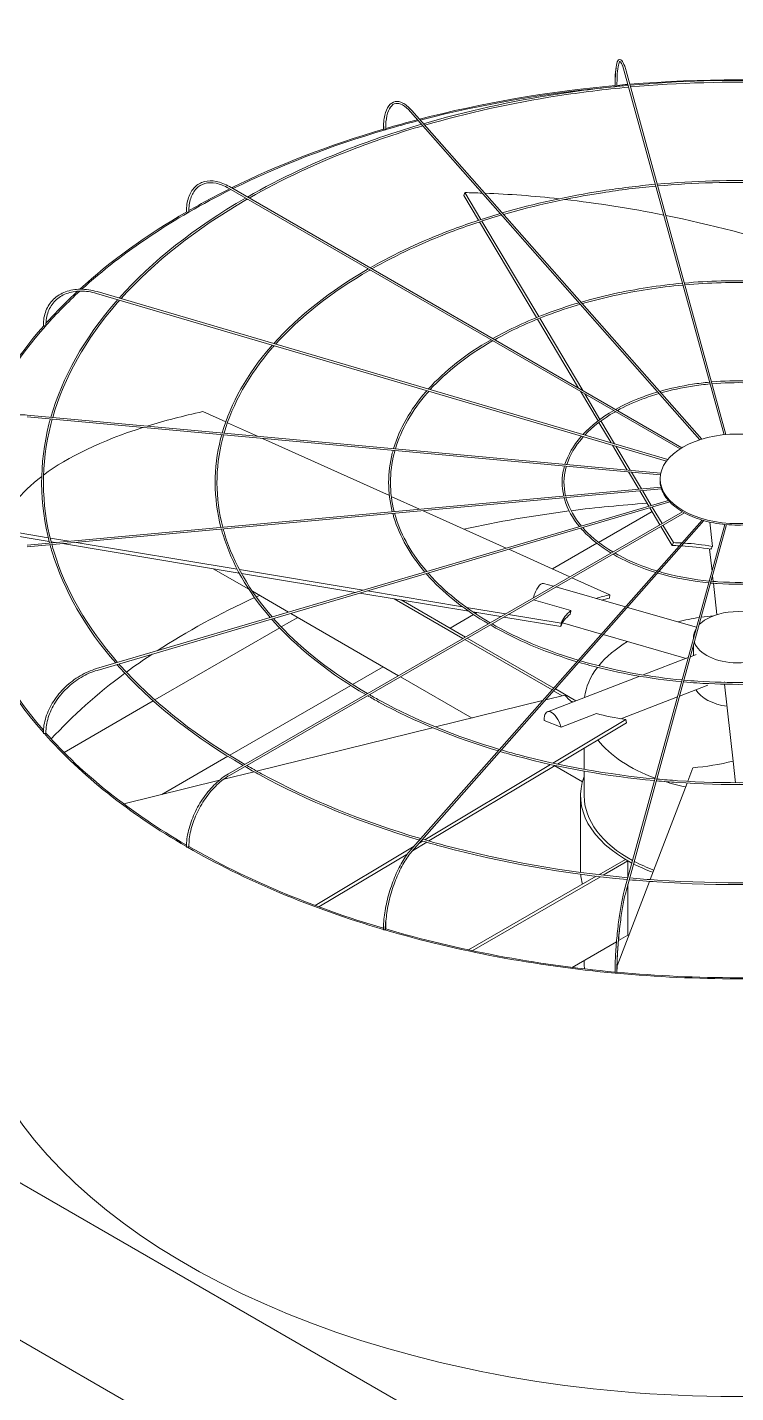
# Model space of a CAD drawing. Header units: millimetres. Extents: x -312439 to 477422, y -331570 to 212570.
# Drawn here: x 395688.9 to 395927.4, y 105970.1 to 106430 of the extents above; entities that cross this region are included whole.
import ezdxf

# ---------------------------------------------------------------- set-up
doc = ezdxf.new("R2010")
doc.units = ezdxf.units.MM

msp = doc.modelspace()

# ---------------------------------------------------------------- linework, layer by layer
at = {"color": 3, "linetype": 'Continuous', "lineweight": 0, "extrusion": (0, 0.816497, 0.57735)}
for p, q in [((396004.965, 105856.857), (393969.388, 107032.098)), ((395958.627, 105830.604), (393923.483, 107005.594))]:
    msp.add_line(p, q, dxfattribs=at)
at = {"color": 0, "linetype": 'Continuous', "lineweight": 0, "extrusion": (0, 0.816497, 0.57735)}
for p, q in [((395923.47, 106292.781), (395889.876, 106415.236)), ((395890.467, 106415.398), (395924.088, 106292.841)), ((395915.368, 106291.116), (395817.869, 106401.594)), ((395818.328, 106401.999), (395916.009, 106291.315)), ((395756.635, 106375.814), (395908.668, 106288.038)), ((395909.259, 106288.404), (395756.942, 106376.345)), ((395835.868, 106373.371), (395836.238, 106374.338)), ((395840.831, 106365.031), (395835.868, 106373.371)), ((395836.238, 106374.338), (395841.622, 106365.29)), ((395860.331, 106332.256), (395841.151, 106364.492)), ((395841.943, 106364.751), (395861.094, 106332.564)), ((395712.158, 106340.388), (395904.089, 106283.927)), ((395712.331, 106340.976), (395904.498, 106284.445)), ((395874.473, 106308.488), (395860.648, 106331.724)), ((395861.411, 106332.032), (395875.914, 106307.656)), ((395881.039, 106297.453), (395875.114, 106307.41)), ((395876.555, 106306.579), (395881.694, 106297.941)), ((395688.799, 106298.766), (395902.039, 106279.266)), ((395688.854, 106299.375), (395902.153, 106279.871)), ((395755.679, 106297.091), (395747.921, 106300.582)), ((395766.347, 106292.289), (395756.239, 106296.838)), ((395885.443, 106290.051), (395881.354, 106296.923)), ((395882.009, 106297.413), (395886.589, 106289.714)), ((395810.776, 106272.293), (395768.062, 106291.518)), ((395890.887, 106280.901), (395885.904, 106289.277)), ((395887.05, 106288.94), (395891.887, 106280.809)), ((395894.724, 106274.453), (395891.274, 106280.251)), ((395892.274, 106280.159), (395895.621, 106274.535)), ((395901.937, 106277.432), (395901.937, 106277.932)), ((395902.24, 106275.14), (395688.799, 106255.622)), ((395688.854, 106255.012), (395902.421, 106274.542)), ((395820.964, 106267.708), (395811.427, 106272)), ((395898.14, 106268.711), (395895.071, 106273.87)), ((395895.968, 106273.952), (395898.945, 106268.947)), ((395712.158, 106213.999), (395904.728, 106270.648)), ((395712.331, 106213.412), (395905.187, 106270.145)), ((395756.635, 106178.574), (395909.489, 106266.824)), ((395910.109, 106266.474), (395756.942, 106178.043)), ((395850.122, 106254.585), (395822.099, 106267.197)), ((395881.241, 106256.535), (395899.212, 106266.91)), ((395901.878, 106262.429), (395898.464, 106268.167)), ((395899.268, 106268.404), (395902.582, 106262.836)), ((395916.045, 106264.039), (395817.869, 106152.794)), ((395916.696, 106263.851), (395818.328, 106152.388)), ((395923.73, 106262.557), (395889.876, 106139.152)), ((395924.35, 106262.501), (395890.467, 106138.99)), ((395906.022, 106255.464), (395902.191, 106261.903)), ((395902.895, 106262.309), (395906.392, 106256.431)), ((395919.545, 106255.156), (395918.632, 106263.365)), ((395696.206, 106256.857), (395679.351, 106259.663)), ((395679.515, 106260.809), (395695.902, 106258.08)), ((395696.559, 106257.971), (395702.914, 106256.913)), ((395698.368, 106256.497), (395696.866, 106256.747)), ((395760.184, 106246.206), (395700.752, 106256.1)), ((395705.298, 106256.516), (395759.502, 106247.492)), ((395871.57, 106244.931), (395850.98, 106254.199)), ((395865.711, 106247.568), (395880.668, 106256.204)), ((395906.022, 106255.464), (395906.392, 106256.431)), ((395918.602, 106254.285), (395919.426, 106246.868)), ((395763.447, 106240.743), (395751.474, 106247.656)), ((395760.258, 106247.366), (395801.974, 106240.421)), ((395799.428, 106239.672), (395760.952, 106246.078)), ((395885.043, 106238.868), (395872.259, 106244.622)), ((395919.609, 106245.221), (395919.814, 106243.38)), ((395776.821, 106233.022), (395764.639, 106240.055)), ((395837.508, 106233.332), (395800.814, 106239.441)), ((395803.359, 106240.19), (395835.389, 106234.858)), ((395862.692, 106242.693), (395866.038, 106241.737)), ((395866.857, 106241.503), (395890.257, 106234.818)), ((395884.878, 106237.723), (395885.043, 106238.868)), ((395919.883, 106242.76), (395921.058, 106232.194)), ((395812.33, 106237.524), (395835.535, 106224.126)), ((395836.401, 106224.626), (395814.764, 106237.119)), ((395836.732, 106234.634), (395849.929, 106232.437)), ((395859.288, 106237.133), (395871.911, 106233.527)), ((395890.909, 106234.632), (395914.241, 106227.966)), ((395774.378, 106228.022), (395779.93, 106231.227)), ((395813.882, 106211.625), (395777.554, 106232.599)), ((395831.188, 106227.636), (395839.131, 106232.222)), ((395848.353, 106231.527), (395838.931, 106233.095)), ((395839.722, 106232.564), (395840.26, 106232.874)), ((395868.464, 106228.178), (395849.303, 106231.368)), ((395850.88, 106232.279), (395868.628, 106229.324)), ((395731.812, 106203.446), (395773.833, 106227.707)), ((395868.464, 106228.178), (395868.628, 106229.324)), ((395869.029, 106229.385), (395882.153, 106225.636)), ((395882.806, 106225.449), (395910.76, 106217.463)), ((395836.147, 106223.773), (395865.535, 106206.806)), ((395866.12, 106207.468), (395837.014, 106224.273)), ((395913.196, 106224.585), (395913.196, 106224.156)), ((395913.196, 106221.841), (395913.196, 106218.4)), ((395896.202, 106211.863), (395911.43, 106217.721)), ((395912.14, 106217.994), (395914.085, 106218.742)), ((395798.341, 106208.672), (395808.668, 106214.635)), ((395838.596, 106197.356), (395814.494, 106211.271)), ((395863.978, 106199.468), (395895.075, 106211.43)), ((395757.003, 106184.806), (395797.743, 106208.327)), ((395873.58, 106203.161), (395866.661, 106207.156)), ((395908.508, 106204.752), (395918.054, 106208.424)), ((395923.597, 106209.36), (395923.57, 106209.603)), ((395926.545, 106182.846), (395923.665, 106208.746)), ((395701.224, 106185.786), (395731.254, 106203.124)), ((395862.362, 106203.21), (395826.345, 106194.338)), ((395869.885, 106205.063), (395863.406, 106203.467)), ((395866.076, 106206.493), (395868.952, 106204.833)), ((395871.587, 106203.312), (395872.54, 106202.762)), ((395888.681, 106197.125), (395907.798, 106204.479)), ((395868.604, 106194.306), (395880.537, 106198.896)), ((395825.341, 106194.091), (395766.072, 106179.492)), ((395862.908, 106196.575), (395868.604, 106194.306)), ((395865.816, 106182.168), (395890.407, 106196.888)), ((395890.613, 106195.756), (395867.356, 106181.835)), ((395890.613, 106195.756), (395890.407, 106196.888)), ((395734.202, 106171.642), (395756.402, 106184.459)), ((395876.371, 106180.075), (395876.371, 106187.232)), ((395765.199, 106179.277), (395755.006, 106176.766)), ((395822.673, 106156.344), (395865.05, 106181.71)), ((395866.585, 106181.374), (395824.087, 106155.935)), ((395875.786, 106175.884), (395866.434, 106181.284)), ((395876.371, 106171.143), (395876.371, 106179.453)), ((395913.014, 106180.582), (395911.275, 106176.044)), ((395926.545, 106182.846), (395927.353, 106175.58)), ((395753.559, 106176.41), (395721.299, 106168.464)), ((395911.045, 106175.443), (395898.59, 106142.935)), ((395875.147, 106146.14), (395875.147, 106171.143)), ((395820.862, 106155.26), (395821.957, 106155.915)), ((395785.729, 106134.231), (395819.13, 106154.223)), ((395816.941, 106151.659), (395787.022, 106133.749)), ((395823.367, 106155.505), (395818.515, 106152.6)), ((395890.247, 106149.747), (395881.305, 106144.584)), ((395882.747, 106144.417), (395891.113, 106149.247)), ((395891.113, 106149.247), (395890.247, 106149.747)), ((395891.113, 106149.247), (395891.113, 106143.658)), ((395880.419, 106144.073), (395837.433, 106119.255)), ((395838.7, 106118.987), (395881.857, 106143.903)), ((395898.361, 106142.338), (395887.439, 106113.831)), ((395891.113, 106141.343), (395891.113, 106124.244)), ((395891.113, 106124.244), (395887.909, 106122.394)), ((395887.244, 106122.01), (395872.274, 106113.367)), ((395876.371, 106114.746), (395876.371, 106115.733)), ((395886.761, 106112.061), (395886.658, 106111.793))]:
    msp.add_line(p, q, dxfattribs=at)
at = {"color": 0, "linetype": 'Continuous', "lineweight": 0}
for centre, major_axis, ratio, start_param, end_param in [((395928.171, 106260.921), (-262.225, 0), 0.5773503, 4.8709744, 5.1337903), ((395928.171, 106260.921), (-261.613, 0), 0.5773503, 4.8702538, 5.1336735), ((395887.066, 106410.428), (0.306, 0), 0.5773503, 3.1415927, 3.7072911), ((395887.114, 106410.254), (0.306, 0.001), 0.5647458, 3.2969897, 4.867786), ((395887.114, 106410.254), (0.306, 0.001), 0.5647458, 4.867786, 6.2831853), ((395928.171, 106260.921), (-261.613, 0), 0.5773503, 4.8601846, 4.8693633), ((395928.171, 106260.921), (-262.225, 0), 0.5773503, 4.8542575, 4.8684283), ((395928.171, 106260.921), (-262.225, 0), 0.5773503, 4.5737285, 4.8518651), ((395928.171, 106260.921), (-262.225, 0), 0.5773503, 5.1849758, 5.420347), ((395928.171, 106260.921), (-261.613, 0), 0.5773503, 5.183912, 5.4201653), ((395809.085, 106395.8), (0.306, 0), 0.5773503, 3.1415927, 4.134446), ((395809.224, 106395.642), (0.306, 0.003), 0.5659728, 3.6079382, 5.1787345), ((395809.224, 106395.642), (0.306, 0.003), 0.5659728, 5.1787345, 6.2831853), ((395928.171, 106260.921), (-261.613, 0), 0.5773503, 5.1364588, 5.1836819), ((395928.171, 106260.921), (-262.225, 0), 0.5773503, 5.1365691, 5.1818933), ((395928.171, 106260.921), (-261.613, 0), 0.5773503, 5.4234857, 5.718128), ((395928.171, 106260.921), (-262.225, 0), 0.5773503, 5.4236595, 5.4949761), ((395928.542, 106219.205), (-236.033, 90.421), 0.5343599, 5.2814302, 5.3074736), ((395928.542, 106219.205), (-236.033, 90.421), 0.5343599, 5.1688261, 5.2776752), ((395928.171, 106260.921), (-262.225, 0), 0.5773503, 5.4989549, 5.7196003), ((395742.75, 106367.974), (0.306, 0), 0.5773503, 3.1415927, 4.450555), ((395742.967, 106367.849), (0.306, 0.004), 0.5683066, 3.9193388, 5.4901351), ((395742.967, 106367.849), (0.306, 0.004), 0.5683066, 5.4901351, 6.2831853), ((395928.542, 106219.205), (-236.033, 90.421), 0.5343599, 5.0198116, 5.1604272), ((395928.542, 106219.205), (-236.033, 90.421), 0.5343599, 4.8289255, 5.0170065), ((395928.171, 106260.921), (-261.613, 0), 0.5773503, 5.7230202, 5.8115447), ((395928.171, 106260.921), (-262.225, 0), 0.5773503, 5.7247725, 5.8068149), ((395928.171, 106260.921), (-262.225, 0), 0.5773503, 5.8129334, 6.0685314), ((395928.171, 106260.921), (-261.613, 0), 0.5773503, 5.8119417, 6.0598961), ((395694.555, 106329.676), (0.306, 0), 0.5773503, 3.1415927, 4.7647143), ((395694.828, 106329.596), (0.306, 0.005), 0.5715189, 4.2314546, 5.8022509), ((395694.828, 106329.596), (0.306, 0.005), 0.5715189, 5.8022509, 6.2831853), ((395928.336, 106219.383), (-250.189, 35.961), 0.3284711, 5.5638228, 5.6785471), ((395928.336, 106219.383), (-250.189, 35.961), 0.3284711, 5.6885713, 5.965771), ((395928.336, 106219.383), (-250.189, 35.961), 0.3284711, 5.9728515, 6.2156373), ((395928.063, 106277.432), (-26.126, 0), 0.5773503, 0, 0.1535113), ((395928.063, 106277.432), (-26.126, 0), 0.5773503, 0.160648, 0.4676706), ((395928.171, 106119.681), (-261.613, 0), 0.5773503, 4.9315023, 5.0730373), ((395928.171, 106119.681), (-261.613, 0), 0.5773503, 4.8296672, 4.9289778), ((395928.063, 106277.432), (-26.126, 0), 0.5773503, 0.4748072, 0.7818298), ((395928.063, 106277.432), (-26.126, 0), 0.5773503, 0.7889665, 1.0959891), ((395928.063, 106277.432), (-26.126, 0), 0.5773503, 1.1031258, 1.4101484), ((395928.063, 106277.432), (-26.126, 0), 0.5773503, 1.417285, 1.7243076), ((395928.171, 106218.238), (-56.639, 21.698), 0.5343599, 5.2632147, 5.3074736), ((395928.542, 106219.205), (56.639, -21.698), 0.5343599, 2.113134, 2.1658809), ((395928.171, 106218.238), (-56.639, 21.698), 0.5343599, 5.0728277, 5.2488944), ((395928.542, 106219.205), (56.639, -21.698), 0.5343599, 1.92896, 2.0989228), ((395861.173, 106237.378), (1.518, 5.315), 0.3621096, 0, 1.5955332), ((395928.336, 106219.383), (-60.036, 8.629), 0.3284711, 5.5638228, 5.6832782), ((395928.171, 106260.921), (-262.225, 0), 0.5773503, 0.15775, 0.4689102), ((395928.171, 106260.921), (-261.613, 0), 0.5773503, 0.1573017, 0.4645126), ((395928.171, 106119.681), (-261.613, 0), 0.5773503, 5.3840325, 5.5566031), ((395928.171, 106119.681), (-261.613, 0), 0.5773503, 5.3759613, 5.381266), ((395928.171, 106218.238), (-60.036, 8.629), 0.3284711, 5.5638228, 5.6281345), ((395928.171, 106218.238), (-60.036, 8.629), 0.3284711, 5.9809914, 6.2156373), ((395928.336, 106219.383), (-60.036, 8.629), 0.3284711, 5.9787164, 6.2156373), ((395928.171, 106202.273), (-51.8, 0), 0.5773503, 4.9668384, 5.1151413), ((395928.171, 106224.585), (-14.976, 0), 0.5773503, 5.4977871, 5.7722245), ((395928.171, 106202.273), (-51.8, 0), 0.5773503, 4.8725497, 4.9536635), ((395928.171, 106224.585), (-14.976, 0), 0.5773503, 3.6916997, 5.4977871), ((395928.171, 106224.585), (-14.976, 0), 0.5773503, 5.9253681, 6.3268432), ((395928.171, 106202.273), (-51.8, 0), 0.5773503, 5.5125312, 5.8454489), ((395928.171, 106224.585), (-14.976, 0), 0.5773503, 0.1968015, 2.9056449), ((395928.171, 106119.681), (-261.613, 0), 0.5773503, 5.5668053, 5.6187776), ((395928.171, 106119.681), (-261.613, 0), 0.5773503, 5.6218563, 5.7966666), ((395928.171, 106202.273), (-51.8, 0), 0.5773503, 5.864801, 6.2160224), ((395928.171, 106209.678), (-14.976, 0), 0.5773503, 0.3310244, 1.3226651), ((395927.966, 106219.369), (-59.674, -10.853), 0.3443205, 0.1772511, 0.3142745), ((395865.962, 106194.309), (-1.984, 5.159), 0.4527097, 4.5393785, 7.2340672), ((395927.966, 106219.369), (-59.674, -10.853), 0.3443205, 0.5921448, 0.8290657), ((395694.555, 106192.292), (0.306, 0), 0.5773503, 3.1415927, 5.7071921), ((395928.171, 106260.921), (-262.225, 0), 0.5773503, 0.4717795, 0.7837457), ((395694.828, 106192.372), (0.306, 0.005), 0.5830421, 5.1737369, 6.2831853), ((395928.171, 106260.921), (-261.613, 0), 0.5773503, 0.4715588, 0.781436), ((395928.171, 106202.273), (-51.8, 0), 0.5773503, 0.4237953, 1.0021877), ((395927.801, 106219.177), (-56.425, -22.248), 0.5660586, 1.0925617, 1.3294826), ((395928.171, 106171.143), (-53.025, 0), 0.5773503, 6.0678252, 7.1147249), ((395928.171, 106202.273), (-51.8, 0), 0.5773503, 1.0153625, 1.0203014), ((395928.171, 106202.273), (-51.8, 0), 0.5773503, 1.0757224, 1.2236785), ((395928.171, 106171.143), (-51.8, 0), 0.5773503, 0, 0.8158921), ((395742.75, 106153.993), (0.306, 0), 0.5773503, 3.1415927, 6.0213513), ((395928.171, 106260.921), (-262.225, 0), 0.5773503, 0.7858257, 1.0981183), ((395742.967, 106154.118), (0.306, 0.004), 0.5862544, 5.4898935, 6.2831853), ((395928.171, 106260.921), (-261.613, 0), 0.5773503, 0.7858227, 1.096892), ((395928.171, 106171.143), (-53.025, 0), 0.5773503, 0.8456372, 1.0001122), ((395928.171, 106171.143), (-51.8, 0), 0.5773503, 0.8304704, 0.9913861), ((395928.171, 106146.14), (-53.025, 0), 0.5773503, 0, 0.0255506), ((395928.171, 106146.14), (-53.025, 0), 0.5773503, 0.0459168, 0.1554998), ((395809.085, 106126.168), (-0.306, 0), 0.5773503, 0, 3.1415927), ((395928.171, 106260.921), (-262.225, 0), 0.5773503, 1.0998851, 1.4125333), ((395809.224, 106126.325), (-0.306, -0.003), 0.5885883, 2.6652649, 3.1415927), ((395928.171, 106260.921), (-261.613, 0), 0.5773503, 1.1000981, 1.4118355), ((395928.171, 106146.14), (-53.025, 0), 0.5773503, 0.7969487, 0.8037884), ((395928.171, 106114.746), (-51.8, 0), 0.5773503, 0, 0.0632109), ((395887.066, 106111.539), (-0.306, 0), 0.5773503, 0, 3.1415927), ((395928.171, 106260.921), (-262.225, 0), 0.5773503, 1.4139544, 1.727034), ((395887.114, 106111.714), (-0.306, -0.001), 0.5898153, 2.9827557, 3.1415927), ((395928.171, 106260.921), (-261.613, 0), 0.5773503, 1.41439, 1.726367)]:
    msp.add_ellipse(centre, major_axis=major_axis, ratio=ratio, start_param=start_param, end_param=end_param, dxfattribs=at)
msp.add_ellipse((395928.063, 106277.932), major_axis=(-26.126, 0), ratio=0.5773503, dxfattribs=at)
at = {"color": 3, "linetype": 'Continuous', "lineweight": 0}
msp.add_ellipse((395928.171, 106120.181), major_axis=(-262.225, 0), ratio=0.5773503, start_param=0, end_param=2.3561945, dxfattribs=at)
at = {"color": 0, "linetype": 'Continuous', "lineweight": 0}
for points, knots in [([(395886.76, 106410.428), (395886.76, 106412.132), (395886.811, 106413.649), (395887.014, 106416.167), (395887.164, 106417.167), (395887.565, 106418.588), (395887.791, 106419.104), (395888.576, 106419.219), (395888.824, 106419.072), (395889.376, 106418.486), (395889.683, 106417.832), (395890.163, 106416.45), (395890.315, 106415.952), (395890.467, 106415.398)], [4.712389, 4.712389, 4.712389, 4.712389, 5.0265482, 5.0265482, 5.3407075, 5.3407075, 5.6548668, 5.6548668, 5.8236028, 5.8236028, 6.1377621, 6.1377621, 6.2831853, 6.2831853, 6.2831853, 6.2831853]), ([(395889.876, 106415.236), (395889.558, 106416.396), (395889.239, 106417.288), (395888.683, 106418.369), (395888.433, 106418.519), (395888.407, 106418.519), (395888.202, 106418.37), (395887.85, 106417.205), (395887.705, 106416.355), (395887.495, 106414.112), (395887.433, 106412.682), (395887.42, 106410.793), (395887.419, 106410.526), (395887.42, 106410.255)], [0, 0, 0, 0, 0.3152669, 0.3152669, 0.6094726, 0.6094726, 0.9267406, 0.9267406, 1.2208373, 1.2208373, 1.5356304, 1.5356304, 1.5863402, 1.5863402, 1.5863402, 1.5863402]), ([(395887.142, 106416.564), (395887.132, 106416.503), (395887.124, 106416.442), (395886.972, 106415.355), (395886.877, 106414.051), (395886.814, 106411.814), (395886.805, 106411.054), (395886.808, 106410.253)], [1.10131175, 1.10131175, 1.10131175, 1.10131175, 1.12076762, 1.12076762, 1.43803566, 1.43803566, 1.5863026, 1.5863026, 1.5863026, 1.5863026]), ([(395891.186, 106410.462), (395883.179, 106409.725), (395875.239, 106408.747), (395851.812, 106405.122), (395836.65, 106401.774), (395822.243, 106397.563)], [5.65586592, 5.65586592, 5.65586592, 5.65586592, 5.75969853, 5.75969853, 5.96646224, 5.96646224, 5.96646224, 5.96646224]), ([(395891.351, 106409.862), (395883.274, 106409.12), (395875.264, 106408.135), (395851.943, 106404.516), (395836.947, 106401.209), (395822.691, 106397.055)], [5.65539644, 5.65539644, 5.65539644, 5.65539644, 5.76029586, 5.76029586, 5.96514032, 5.96514032, 5.96514032, 5.96514032]), ([(395964.32, 106410.518), (395956.826, 106411.196), (395949.274, 106411.663), (395925.046, 106412.479), (395908.288, 106412.009), (395891.806, 106410.518)], [5.342386, 5.342386, 5.342386, 5.342386, 5.43953692, 5.43953692, 5.65318828, 5.65318828, 5.65318828, 5.65318828]), ([(395964.156, 106409.918), (395956.638, 106410.596), (395949.062, 106411.062), (395924.943, 106411.861), (395908.321, 106411.392), (395891.97, 106409.918)], [5.34285963, 5.34285963, 5.34285963, 5.34285963, 5.44045758, 5.44045758, 5.65271466, 5.65271466, 5.65271466, 5.65271466]), ([(395808.779, 106395.8), (395808.779, 106397.515), (395808.929, 106399.064), (395809.526, 106401.69), (395809.97, 106402.768), (395811.151, 106404.353), (395811.9, 106404.859), (395813.54, 106405.143), (395814.4, 106404.97), (395816.213, 106404.05), (395817.178, 106403.264), (395818.202, 106402.141), (395818.265, 106402.071), (395818.328, 106401.999)], [4.712389, 4.712389, 4.712389, 4.712389, 5.0265482, 5.0265482, 5.3407075, 5.3407075, 5.6548668, 5.6548668, 5.9484515, 5.9484515, 6.2626108, 6.2626108, 6.2831853, 6.2831853, 6.2831853, 6.2831853]), ([(395817.869, 106401.594), (395816.954, 106402.63), (395816.046, 106403.396), (395814.363, 106404.318), (395813.597, 106404.474), (395812.256, 106404.239), (395811.659, 106403.845), (395810.632, 106402.446), (395810.215, 106401.442), (395809.663, 106398.938), (395809.523, 106397.448), (395809.529, 106395.741), (395809.53, 106395.693), (395809.53, 106395.645)], [0, 0, 0, 0, 0.3146448, 0.3146448, 0.6289116, 0.6289116, 0.9461796, 0.9461796, 1.2634477, 1.2634477, 1.5772832, 1.5772832, 1.5863402, 1.5863402, 1.5863402, 1.5863402]), ([(395821.595, 106397.372), (395813.921, 106395.112), (395806.463, 106392.607), (395786.231, 106384.919), (395774.054, 106379.211), (395762.977, 106372.86)], [5.96956861, 5.96956861, 5.96956861, 5.96956861, 6.07987049, 6.07987049, 6.27966483, 6.27966483, 6.27966483, 6.27966483]), ([(395822.042, 106396.865), (395814.269, 106394.583), (395806.717, 106392.05), (395786.567, 106384.388), (395774.541, 106378.76), (395763.591, 106372.506)], [5.96825255, 5.96825255, 5.96825255, 5.96825255, 6.08012371, 6.08012371, 6.27780239, 6.27780239, 6.27780239, 6.27780239]), ([(395808.927, 106396.654), (395808.921, 106396.45), (395808.918, 106396.243), (395808.916, 106395.904), (395808.917, 106395.773), (395808.918, 106395.641)], [7.805980691, 7.805980691, 7.805980691, 7.805980691, 7.845140151, 7.845140151, 7.869416781, 7.869416781, 7.869416781, 7.869416781]), ([(395742.444, 106367.974), (395742.444, 106369.7), (395742.68, 106371.295), (395743.614, 106374.074), (395744.312, 106375.258), (395746.111, 106377.078), (395747.209, 106377.714), (395749.677, 106378.365), (395751.044, 106378.382), (395753.909, 106377.813), (395755.408, 106377.225), (395756.915, 106376.36), (395756.928, 106376.352), (395756.942, 106376.345)], [0, 0, 0, 0, 0.3141593, 0.3141593, 0.6283185, 0.6283185, 0.9411039, 0.9411039, 1.2538555, 1.2538555, 1.5680148, 1.5680148, 1.5707963, 1.5707963, 1.5707963, 1.5707963]), ([(395756.635, 106375.814), (395755.198, 106376.644), (395753.766, 106377.205), (395751.067, 106377.74), (395749.8, 106377.715), (395747.549, 106377.101), (395746.562, 106376.514), (395744.939, 106374.82), (395744.304, 106373.712), (395743.459, 106371.064), (395743.25, 106369.527), (395743.273, 106367.853)], [4.712389, 4.712389, 4.712389, 4.712389, 5.029657, 5.029657, 5.3469251, 5.3469251, 5.6641931, 5.6641931, 5.9814611, 5.9814611, 6.2987292, 6.2987292, 6.2987292, 6.2987292]), ([(395900.329, 106377.134), (395894.344, 106376.582), (395888.408, 106375.851), (395870.892, 106373.141), (395859.553, 106370.641), (395848.776, 106367.498)], [5.65618024, 5.65618024, 5.65618024, 5.65618024, 5.75959703, 5.75959703, 5.96555925, 5.96555925, 5.96555925, 5.96555925]), ([(395955.177, 106377.19), (395949.594, 106377.693), (395943.968, 106378.041), (395925.851, 106378.652), (395913.297, 106378.303), (395900.949, 106377.19)], [5.34296141, 5.34296141, 5.34296141, 5.34296141, 5.43938168, 5.43938168, 5.65261288, 5.65261288, 5.65261288, 5.65261288]), ([(395955.013, 106376.59), (395949.406, 106377.093), (395943.756, 106377.439), (395925.748, 106378.034), (395913.33, 106377.686), (395901.113, 106376.59)], [5.34359392, 5.34359392, 5.34359392, 5.34359392, 5.44060854, 5.44060854, 5.65198037, 5.65198037, 5.65198037, 5.65198037]), ([(395900.494, 106376.534), (395894.438, 106375.977), (395888.433, 106375.238), (395871.023, 106372.536), (395859.85, 106370.076), (395849.224, 106366.99)], [5.6555551, 5.6555551, 5.6555551, 5.6555551, 5.760393, 5.760393, 5.9637948, 5.9637948, 5.9637948, 5.9637948]), ([(395848.127, 106367.308), (395842.377, 106365.613), (395836.788, 106363.736), (395821.667, 106357.99), (395812.577, 106353.735), (395804.3, 106349.002)], [5.96969757, 5.96969757, 5.96969757, 5.96969757, 6.07982614, 6.07982614, 6.27841616, 6.27841616, 6.27841616, 6.27841616]), ([(395848.575, 106366.801), (395842.724, 106365.084), (395837.041, 106363.178), (395822.003, 106357.46), (395813.063, 106353.284), (395804.915, 106348.647)], [5.96794353, 5.96794353, 5.96794353, 5.96794353, 6.08016355, 6.08016355, 6.27592849, 6.27592849, 6.27592849, 6.27592849]), ([(395946.038, 106343.873), (395942.364, 106344.202), (395938.664, 106344.429), (395926.654, 106344.837), (395918.304, 106344.608), (395910.089, 106343.873)], [5.34408303, 5.34408303, 5.34408303, 5.34408303, 5.43906993, 5.43906993, 5.65149126, 5.65149126, 5.65149126, 5.65149126]), ([(395694.249, 106329.676), (395694.249, 106331.408), (395694.548, 106333.058), (395695.724, 106336.028), (395696.6, 106337.347), (395698.841, 106339.514), (395700.205, 106340.361), (395703.276, 106341.503), (395704.983, 106341.797), (395708.571, 106341.81), (395710.453, 106341.529), (395712.331, 106340.976)], [4.712389, 4.712389, 4.712389, 4.712389, 5.0265482, 5.0265482, 5.3407075, 5.3407075, 5.6548668, 5.6548668, 5.969026, 5.969026, 6.2831853, 6.2831853, 6.2831853, 6.2831853]), ([(395712.158, 106340.388), (395710.342, 106340.923), (395708.53, 106341.19), (395705.095, 106341.166), (395703.474, 106340.877), (395700.581, 106339.777), (395699.311, 106338.967), (395697.236, 106336.908), (395696.432, 106335.66), (395695.367, 106332.837), (395695.106, 106331.262), (395695.134, 106329.601)], [0, 0, 0, 0, 0.317268, 0.317268, 0.6345361, 0.6345361, 0.9518041, 0.9518041, 1.2690722, 1.2690722, 1.5863402, 1.5863402, 1.5863402, 1.5863402]), ([(395909.469, 106343.817), (395905.506, 106343.45), (395901.575, 106342.965), (395889.969, 106341.171), (395882.451, 106339.518), (395875.301, 106337.442)], [5.65683386, 5.65683386, 5.65683386, 5.65683386, 5.75939254, 5.75939254, 5.96383461, 5.96383461, 5.96383461, 5.96383461]), ([(395909.634, 106343.217), (395905.6, 106342.846), (395901.601, 106342.352), (395890.1, 106340.566), (395882.748, 106338.953), (395875.749, 106336.934)], [5.65589869, 5.65589869, 5.65589869, 5.65589869, 5.76058509, 5.76058509, 5.96118261, 5.96118261, 5.96118261, 5.96118261]), ([(395945.873, 106343.273), (395942.176, 106343.601), (395938.452, 106343.828), (395926.551, 106344.219), (395918.337, 106343.991), (395910.253, 106343.273)], [5.34503474, 5.34503474, 5.34503474, 5.34503474, 5.44090812, 5.44090812, 5.65053954, 5.65053954, 5.65053954, 5.65053954]), ([(395719.299, 106338.288), (395719.074, 106338.033), (395718.85, 106337.777), (395708.01, 106325.308), (395700.612, 106312.153), (395696.777, 106298.651)], [0.31387846, 0.31387846, 0.31387846, 0.31387846, 0.32022171, 0.32022171, 0.6228537, 0.6228537, 0.6228537, 0.6228537]), ([(395719.948, 106338.097), (395719.675, 106337.79), (395719.404, 106337.481), (395708.573, 106325.035), (395701.219, 106311.98), (395697.397, 106298.594)], [0.31209175, 0.31209175, 0.31209175, 0.31209175, 0.31977769, 0.31977769, 0.62202139, 0.62202139, 0.62202139, 0.62202139]), ([(395874.652, 106337.252), (395870.827, 106336.124), (395867.109, 106334.875), (395857.099, 106331.072), (395851.092, 106328.267), (395845.614, 106325.149)], [5.97003164, 5.97003164, 5.97003164, 5.97003164, 6.07973571, 6.07973571, 6.27604568, 6.27604568, 6.27604568, 6.27604568]), ([(395875.099, 106336.745), (395871.175, 106335.595), (395867.363, 106334.318), (395857.435, 106330.542), (395851.579, 106327.816), (395846.229, 106324.794)], [5.96740299, 5.96740299, 5.96740299, 5.96740299, 6.08024114, 6.08024114, 6.27230164, 6.27230164, 6.27230164, 6.27230164]), ([(395771.365, 106322.971), (395771.188, 106322.772), (395771.013, 106322.572), (395762.919, 106313.26), (395757.383, 106303.448), (395754.487, 106293.374)], [0.31368489, 0.31368489, 0.31368489, 0.31368489, 0.32029533, 0.32029533, 0.62093354, 0.62093354, 0.62093354, 0.62093354]), ([(395772.014, 106322.781), (395771.79, 106322.529), (395771.568, 106322.276), (395763.482, 106312.987), (395757.991, 106303.275), (395755.108, 106293.317)], [0.31130083, 0.31130083, 0.31130083, 0.31130083, 0.31970361, 0.31970361, 0.61980435, 0.61980435, 0.61980435, 0.61980435]), ([(395918.609, 106310.5), (395916.668, 106310.318), (395914.744, 106310.08), (395909.046, 106309.201), (395905.349, 106308.396), (395901.827, 106307.386)], [5.65878241, 5.65878241, 5.65878241, 5.65878241, 5.75876753, 5.75876753, 5.95869527, 5.95869527, 5.95869527, 5.95869527]), ([(395918.773, 106309.9), (395916.763, 106309.714), (395914.769, 106309.467), (395909.177, 106308.596), (395905.646, 106307.83), (395902.276, 106306.877)], [5.65692719, 5.65692719, 5.65692719, 5.65692719, 5.76114351, 5.76114351, 5.95335964, 5.95335964, 5.95335964, 5.95335964]), ([(395936.898, 106310.556), (395935.135, 106310.71), (395933.36, 106310.818), (395927.458, 106311.022), (395923.311, 106310.913), (395919.228, 106310.556)], [5.34742678, 5.34742678, 5.34742678, 5.34742678, 5.43812478, 5.43812478, 5.64814751, 5.64814751, 5.64814751, 5.64814751]), ([(395936.733, 106309.955), (395934.947, 106310.11), (395933.148, 106310.216), (395927.356, 106310.404), (395923.344, 106310.297), (395919.393, 106309.955)], [5.34934775, 5.34934775, 5.34934775, 5.34934775, 5.44178794, 5.44178794, 5.64622654, 5.64622654, 5.64622654, 5.64622654]), ([(395823.422, 106307.657), (395823.298, 106307.516), (395823.174, 106307.375), (395817.825, 106301.219), (395814.151, 106294.747), (395812.196, 106288.097)], [0.31344956, 0.31344956, 0.31344956, 0.31344956, 0.32044212, 0.32044212, 0.61727915, 0.61727915, 0.61727915, 0.61727915]), ([(395824.072, 106307.466), (395823.899, 106307.273), (395823.728, 106307.079), (395818.389, 106300.947), (395814.759, 106294.574), (395812.818, 106288.04)], [0.30986952, 0.30986952, 0.30986952, 0.30986952, 0.31955549, 0.31955549, 0.6155298, 0.6155298, 0.6155298, 0.6155298]), ([(395901.177, 106307.197), (395899.278, 106306.635), (395897.432, 106306.014), (395892.532, 106304.154), (395889.608, 106302.799), (395886.93, 106301.296)], [5.97102709, 5.97102709, 5.97102709, 5.97102709, 6.0794509, 6.0794509, 6.26898955, 6.26898955, 6.26898955, 6.26898955]), ([(395901.624, 106306.69), (395899.626, 106306.106), (395897.686, 106305.457), (395892.868, 106303.624), (395890.096, 106302.348), (395887.548, 106300.939)], [5.96578422, 5.96578422, 5.96578422, 5.96578422, 6.08045705, 6.08045705, 6.26142742, 6.26142742, 6.26142742, 6.26142742]), ([(395668.911, 106284.653), (395668.911, 106286.39), (395669.244, 106288.097), (395670.543, 106291.284), (395671.509, 106292.761), (395673.973, 106295.34), (395675.472, 106296.441), (395678.852, 106298.162), (395680.733, 106298.782), (395684.694, 106299.484), (395686.775, 106299.566), (395688.854, 106299.375)], [4.712389, 4.712389, 4.712389, 4.712389, 5.0265482, 5.0265482, 5.3407075, 5.3407075, 5.6548668, 5.6548668, 5.969026, 5.969026, 6.2831853, 6.2831853, 6.2831853, 6.2831853]), ([(395696.609, 106298.051), (395696.449, 106297.474), (395696.296, 106296.896), (395692.798, 106283.076), (395692.865, 106269.542), (395696.347, 106256.313)], [0.6273321, 0.6273321, 0.6273321, 0.6273321, 0.64026634, 0.64026634, 0.9362265, 0.9362265, 0.9362265, 0.9362265]), ([(395697.228, 106297.995), (395697.066, 106297.41), (395696.91, 106296.824), (395693.408, 106283.039), (395693.476, 106269.557), (395696.966, 106256.369)], [0.62653255, 0.62653255, 0.62653255, 0.62653255, 0.63973087, 0.63973087, 0.93697289, 0.93697289, 0.93697289, 0.93697289]), ([(395754.318, 106292.774), (395754.193, 106292.323), (395754.073, 106291.871), (395751.461, 106281.546), (395751.493, 106271.456), (395754.052, 106261.589)], [0.62689443, 0.62689443, 0.62689443, 0.62689443, 0.64035432, 0.64035432, 0.93404611, 0.93404611, 0.93404611, 0.93404611]), ([(395754.938, 106292.718), (395754.81, 106292.259), (395754.688, 106291.799), (395752.071, 106281.509), (395752.105, 106271.471), (395754.67, 106261.646)], [0.62582334, 0.62582334, 0.62582334, 0.62582334, 0.63964072, 0.63964072, 0.93502054, 0.93502054, 0.93502054, 0.93502054]), ([(395875.48, 106292.343), (395875.407, 106292.261), (395875.334, 106292.178), (395872.731, 106289.178), (395870.92, 106286.045), (395869.909, 106282.819)], [0.31275087, 0.31275087, 0.31275087, 0.31275087, 0.32087906, 0.32087906, 0.60646372, 0.60646372, 0.60646372, 0.60646372]), ([(395876.13, 106292.152), (395876.009, 106292.017), (395875.889, 106291.882), (395873.296, 106288.908), (395871.529, 106285.872), (395870.534, 106282.762)], [0.30556743, 0.30556743, 0.30556743, 0.30556743, 0.31911145, 0.31911145, 0.60263629, 0.60263629, 0.60263629, 0.60263629]), ([(395812.025, 106287.497), (395811.935, 106287.176), (395811.85, 106286.854), (395810.124, 106280.024), (395810.122, 106273.374), (395811.761, 106266.866)], [0.62618978, 0.62618978, 0.62618978, 0.62618978, 0.64052907, 0.64052907, 0.92987427, 0.92987427, 0.92987427, 0.92987427]), ([(395812.645, 106287.441), (395812.552, 106287.112), (395812.464, 106286.782), (395810.734, 106279.987), (395810.734, 106273.388), (395812.379, 106266.923)], [0.62457061, 0.62457061, 0.62457061, 0.62457061, 0.6394598, 0.6394598, 0.93127617, 0.93127617, 0.93127617, 0.93127617]), ([(395869.731, 106282.22), (395869.677, 106282.029), (395869.626, 106281.836), (395868.786, 106278.502), (395868.752, 106275.292), (395869.477, 106272.144)], [0.62410482, 0.62410482, 0.62410482, 0.62410482, 0.64104385, 0.64104385, 0.91753144, 0.91753144, 0.91753144, 0.91753144]), ([(395870.352, 106282.164), (395870.294, 106281.964), (395870.24, 106281.765), (395869.397, 106278.465), (395869.364, 106275.306), (395870.093, 106272.2)], [0.62079185, 0.62079185, 0.62079185, 0.62079185, 0.63891194, 0.63891194, 0.91997787, 0.91997787, 0.91997787, 0.91997787]), ([(395869.625, 106271.543), (395869.694, 106271.278), (395869.768, 106271.015), (395870.783, 106267.663), (395872.451, 106264.655), (395874.784, 106261.84)], [0.93516687, 0.93516687, 0.93516687, 0.93516687, 0.95843835, 0.95843835, 1.2316048, 1.2316048, 1.2316048, 1.2316048]), ([(395870.243, 106271.599), (395870.312, 106271.341), (395870.386, 106271.083), (395871.402, 106267.787), (395873.074, 106264.817), (395875.425, 106262.028)], [0.93813971, 0.93813971, 0.93813971, 0.93813971, 0.96156851, 0.96156851, 1.23828559, 1.23828559, 1.23828559, 1.23828559]), ([(395812.537, 106266.322), (395812.659, 106265.869), (395812.79, 106265.417), (395814.869, 106258.643), (395818.392, 106252.475), (395823.363, 106246.713)], [0.94031776, 0.94031776, 0.94031776, 0.94031776, 0.96078603, 0.96078603, 1.24747633, 1.24747633, 1.24747633, 1.24747633]), ([(395811.918, 106266.266), (395812.04, 106265.807), (395812.171, 106265.349), (395814.249, 106258.518), (395817.768, 106252.312), (395822.718, 106246.523)], [0.93878416, 0.93878416, 0.93878416, 0.93878416, 0.9592157, 0.9592157, 1.24402203, 1.24402203, 1.24402203, 1.24402203]), ([(395754.211, 106260.989), (395754.387, 106260.335), (395754.575, 106259.683), (395757.715, 106249.373), (395763.086, 106239.97), (395770.658, 106231.208)], [0.94000678, 0.94000678, 0.94000678, 0.94000678, 0.95947637, 0.95947637, 1.24820492, 1.24820492, 1.24820492, 1.24820492]), ([(395754.83, 106261.045), (395755.006, 106260.398), (395755.193, 106259.751), (395758.335, 106249.499), (395763.711, 106240.133), (395771.304, 106231.398)], [0.94103976, 0.94103976, 0.94103976, 0.94103976, 0.9605244, 0.9605244, 1.25053309, 1.25053309, 1.25053309, 1.25053309]), ([(395875.217, 106261.329), (395875.463, 106261.044), (395875.716, 106260.761), (395878.522, 106257.729), (395881.717, 106255.185), (395885.442, 106252.94)], [1.24820371, 1.24820371, 1.24820371, 1.24820371, 1.27608724, 1.27608724, 1.54927756, 1.54927756, 1.54927756, 1.54927756]), ([(395875.863, 106261.519), (395876.116, 106261.232), (395876.376, 106260.946), (395879.174, 106257.979), (395882.348, 106255.49), (395886.049, 106253.291)], [1.2552022, 1.2552022, 1.2552022, 1.2552022, 1.28394226, 1.28394226, 1.55644282, 1.55644282, 1.55644282, 1.55644282]), ([(395696.507, 106255.712), (395696.736, 106254.868), (395696.979, 106254.025), (395701.182, 106240.236), (395708.409, 106227.632), (395718.607, 106215.896)], [0.94070481, 0.94070481, 0.94070481, 0.94070481, 0.95960699, 0.95960699, 1.25038008, 1.25038008, 1.25038008, 1.25038008]), ([(395697.127, 106255.769), (395697.355, 106254.93), (395697.598, 106254.093), (395701.802, 106240.362), (395709.034, 106227.796), (395719.253, 106216.087)], [0.94148414, 0.94148414, 0.94148414, 0.94148414, 0.96039344, 0.96039344, 1.25213605, 1.25213605, 1.25213605, 1.25213605]), ([(395886.046, 106252.582), (395886.495, 106252.319), (395886.951, 106252.06), (395891.315, 106249.666), (395895.72, 106247.838), (395900.467, 106246.388)], [1.5639266, 1.5639266, 1.5639266, 1.5639266, 1.59638594, 1.59638594, 1.86940636, 1.86940636, 1.86940636, 1.86940636]), ([(395886.657, 106252.935), (395887.103, 106252.677), (395887.556, 106252.424), (395891.872, 106250.091), (395896.224, 106248.308), (395900.913, 106246.892)], [1.5712561, 1.5712561, 1.5712561, 1.5712561, 1.60358263, 1.60358263, 1.87454698, 1.87454698, 1.87454698, 1.87454698]), ([(395919.045, 106254.211), (395919.15, 106254.485), (395919.29, 106254.763), (395919.49, 106255.075), (395919.517, 106255.116), (395919.545, 106255.156)], [0, 0, 0, 0, 1.7008868, 1.7008868, 1.9577529, 1.9577529, 1.9577529, 1.9577529]), ([(395823.158, 106246.014), (395823.611, 106245.495), (395824.076, 106244.98), (395829.786, 106238.838), (395836.397, 106233.644), (395844.124, 106229.085)], [1.2523872, 1.2523872, 1.2523872, 1.2523872, 1.27803342, 1.27803342, 1.55997281, 1.55997281, 1.55997281, 1.55997281]), ([(395823.806, 106246.205), (395824.265, 106245.683), (395824.736, 106245.165), (395830.439, 106239.089), (395837.029, 106233.95), (395844.734, 106229.437)], [1.2559207, 1.2559207, 1.2559207, 1.2559207, 1.28197401, 1.28197401, 1.56361702, 1.56361702, 1.56361702, 1.56361702]), ([(395901.113, 106246.193), (395901.735, 106246.009), (395902.362, 106245.831), (395907.861, 106244.341), (395913.038, 106243.409), (395918.337, 106242.897)], [1.88173801, 1.88173801, 1.88173801, 1.88173801, 1.91726722, 1.91726722, 2.19052772, 2.19052772, 2.19052772, 2.19052772]), ([(395901.56, 106246.7), (395902.182, 106246.518), (395902.81, 106246.342), (395908.222, 106244.896), (395913.303, 106243.993), (395918.501, 106243.497)], [1.88697171, 1.88697171, 1.88697171, 1.88697171, 1.922693, 1.922693, 2.19235404, 2.19235404, 2.19235404, 2.19235404]), ([(395919.121, 106243.439), (395919.872, 106243.372), (395920.625, 106243.314), (395926.571, 106242.92), (395931.842, 106242.979), (395937.005, 106243.439)], [2.2030547, 2.2030547, 2.2030547, 2.2030547, 2.24193573, 2.24193573, 2.50933428, 2.50933428, 2.50933428, 2.50933428]), ([(395918.956, 106242.839), (395919.672, 106242.775), (395920.39, 106242.718), (395926.444, 106242.303), (395931.863, 106242.36), (395937.17, 106242.839)], [2.20116261, 2.20116261, 2.20116261, 2.20116261, 2.23802396, 2.23802396, 2.51122637, 2.51122637, 2.51122637, 2.51122637]), ([(395771.1, 106230.7), (395771.76, 106229.947), (395772.436, 106229.199), (395781.05, 106219.948), (395791.078, 106212.103), (395802.809, 106205.232)], [1.25379638, 1.25379638, 1.25379638, 1.25379638, 1.27868669, 1.27868669, 1.5635663, 1.5635663, 1.5635663, 1.5635663]), ([(395771.748, 106230.891), (395772.414, 106230.135), (395773.096, 106229.384), (395781.703, 106220.2), (395791.711, 106212.409), (395803.42, 106205.585)], [1.25615972, 1.25615972, 1.25615972, 1.25615972, 1.28131662, 1.28131662, 1.56600951, 1.56600951, 1.56600951, 1.56600951]), ([(395871.911, 106233.527), (395871.9, 106233.474), (395871.888, 106233.42), (395871.806, 106233.014), (395871.746, 106232.67), (395871.699, 106232.345)], [52.4705624, 52.4705624, 52.4705624, 52.4705624, 52.7274285, 52.7274285, 54.4283153, 54.4283153, 54.4283153, 54.4283153]), ([(395844.732, 106228.729), (395845.584, 106228.234), (395846.449, 106227.746), (395855.263, 106222.929), (395864.25, 106219.237), (395873.941, 106216.33)], [1.56734097, 1.56734097, 1.56734097, 1.56734097, 1.5981909, 1.5981909, 1.87714164, 1.87714164, 1.87714164, 1.87714164]), ([(395845.344, 106229.082), (395846.192, 106228.593), (395847.053, 106228.111), (395855.82, 106223.354), (395864.755, 106219.707), (395874.387, 106216.836)], [1.57102631, 1.57102631, 1.57102631, 1.57102631, 1.60180119, 1.60180119, 1.87974458, 1.87974458, 1.87974458, 1.87974458]), ([(395874.588, 106216.138), (395875.818, 106215.774), (395877.059, 106215.424), (395888.103, 106212.441), (395898.529, 106210.582), (395909.197, 106209.58)], [1.88333864, 1.88333864, 1.88333864, 1.88333864, 1.91863403, 1.91863403, 2.19480098, 2.19480098, 2.19480098, 2.19480098]), ([(395875.035, 106216.645), (395876.266, 106216.284), (395877.507, 106215.935), (395888.465, 106212.996), (395898.794, 106211.167), (395909.361, 106210.179)], [1.88596498, 1.88596498, 1.88596498, 1.88596498, 1.92135596, 1.92135596, 2.19572889, 2.19572889, 2.19572889, 2.19572889]), ([(395694.249, 106192.292), (395694.249, 106194.024), (395694.548, 106195.839), (395695.711, 106199.459), (395696.574, 106201.265), (395698.778, 106204.694), (395700.119, 106206.317), (395703.15, 106209.227), (395704.84, 106210.513), (395708.405, 106212.623), (395710.28, 106213.447), (395712.158, 106213.999)], [4.712389, 4.712389, 4.712389, 4.712389, 5.0265482, 5.0265482, 5.3407075, 5.3407075, 5.6548668, 5.6548668, 5.969026, 5.969026, 6.2831853, 6.2831853, 6.2831853, 6.2831853]), ([(395712.331, 106213.412), (395710.515, 106212.878), (395708.696, 106212.076), (395705.238, 106210.018), (395703.598, 106208.762), (395700.665, 106205.92), (395699.372, 106204.336), (395697.261, 106201), (395696.444, 106199.249), (395695.367, 106195.759), (395695.106, 106194.021), (395695.134, 106192.377)], [6.2831853, 6.2831853, 6.2831853, 6.2831853, 6.6004533, 6.6004533, 6.9177214, 6.9177214, 7.2349894, 7.2349894, 7.5522575, 7.5522575, 7.8695255, 7.8695255, 7.8695255, 7.8695255]), ([(395719.05, 106215.388), (395719.914, 106214.404), (395720.799, 106213.426), (395732.317, 106201.067), (395745.766, 106190.57), (395761.505, 106181.385)], [1.25457919, 1.25457919, 1.25457919, 1.25457919, 1.27901417, 1.27901417, 1.56542833, 1.56542833, 1.56542833, 1.56542833]), ([(395719.698, 106215.579), (395720.568, 106214.593), (395721.459, 106213.612), (395732.97, 106201.319), (395746.399, 106190.876), (395762.116, 106181.738)], [1.25635494, 1.25635494, 1.25635494, 1.25635494, 1.28098769, 1.28098769, 1.56726607, 1.56726607, 1.56726607, 1.56726607]), ([(395909.816, 106209.522), (395911.319, 106209.386), (395912.826, 106209.266), (395924.957, 106208.442), (395935.747, 106208.563), (395946.31, 106209.522)], [2.20014358, 2.20014358, 2.20014358, 2.20014358, 2.23901367, 2.23901367, 2.5122454, 2.5122454, 2.5122454, 2.5122454]), ([(395909.981, 106210.122), (395911.519, 106209.984), (395913.061, 106209.863), (395925.084, 106209.059), (395935.725, 106209.182), (395946.145, 106210.122)], [2.20108803, 2.20108803, 2.20108803, 2.20108803, 2.24097619, 2.24097619, 2.51130095, 2.51130095, 2.51130095, 2.51130095]), ([(395803.419, 106204.877), (395804.673, 106204.149), (395805.946, 106203.433), (395819.211, 106196.191), (395832.78, 106190.635), (395847.416, 106186.274)], [1.56848817, 1.56848817, 1.56848817, 1.56848817, 1.5987935, 1.5987935, 1.87973748, 1.87973748, 1.87973748, 1.87973748]), ([(395804.031, 106205.23), (395805.281, 106204.509), (395806.55, 106203.798), (395819.768, 106196.617), (395833.285, 106191.106), (395847.863, 106186.78)], [1.57094967, 1.57094967, 1.57094967, 1.57094967, 1.60120298, 1.60120298, 1.88148008, 1.88148008, 1.88148008, 1.88148008]), ([(395848.063, 106186.082), (395849.902, 106185.54), (395851.757, 106185.017), (395868.346, 106180.541), (395884.021, 106177.756), (395900.057, 106176.263)], [1.8838758, 1.8838758, 1.8838758, 1.8838758, 1.91908947, 1.91908947, 2.1962344, 2.1962344, 2.1962344, 2.1962344]), ([(395848.511, 106186.589), (395850.349, 106186.049), (395852.205, 106185.528), (395868.708, 106181.097), (395884.286, 106178.341), (395900.222, 106176.862)], [1.88562881, 1.88562881, 1.88562881, 1.88562881, 1.92090607, 1.92090607, 2.19685631, 2.19685631, 2.19685631, 2.19685631]), ([(395762.115, 106181.03), (395763.768, 106180.073), (395765.446, 106179.129), (395783.161, 106169.465), (395801.315, 106162.044), (395820.899, 106156.228)], [1.56912341, 1.56912341, 1.56912341, 1.56912341, 1.59909496, 1.59909496, 1.88107719, 1.88107719, 1.88107719, 1.88107719]), ([(395762.727, 106181.384), (395764.377, 106180.432), (395766.051, 106179.494), (395783.719, 106169.89), (395801.821, 106162.514), (395821.346, 106156.734)], [1.57097144, 1.57097144, 1.57097144, 1.57097144, 1.60090305, 1.60090305, 1.88238695, 1.88238695, 1.88238695, 1.88238695]), ([(395742.444, 106153.993), (395742.444, 106155.718), (395742.68, 106157.574), (395743.599, 106161.369), (395744.281, 106163.308), (395746.025, 106167.087), (395747.087, 106168.925), (395749.487, 106172.325), (395750.826, 106173.886), (395753.653, 106176.579), (395755.141, 106177.711), (395756.635, 106178.574)], [0, 0, 0, 0, 0.3141593, 0.3141593, 0.6283185, 0.6283185, 0.9424778, 0.9424778, 1.2566371, 1.2566371, 1.5707963, 1.5707963, 1.5707963, 1.5707963]), ([(395756.942, 106178.043), (395755.504, 106177.213), (395754.061, 106176.114), (395751.314, 106173.487), (395750.011, 106171.959), (395747.678, 106168.63), (395746.649, 106166.828), (395744.968, 106163.134), (395744.317, 106161.241), (395743.458, 106157.558), (395743.251, 106155.769), (395743.273, 106154.122)], [4.712389, 4.712389, 4.712389, 4.712389, 5.029657, 5.029657, 5.3469251, 5.3469251, 5.6641931, 5.6641931, 5.9814611, 5.9814611, 6.2987292, 6.2987292, 6.2987292, 6.2987292]), ([(395900.677, 106176.206), (395902.966, 106175.997), (395905.262, 106175.815), (395923.47, 106174.581), (395939.63, 106174.765), (395955.45, 106176.206)], [2.19980176, 2.19980176, 2.19980176, 2.19980176, 2.23934285, 2.23934285, 2.51258722, 2.51258722, 2.51258722, 2.51258722]), ([(395900.841, 106176.806), (395903.165, 106176.595), (395905.497, 106176.411), (395923.597, 106175.198), (395939.608, 106175.384), (395955.285, 106176.806)], [2.20043103, 2.20043103, 2.20043103, 2.20043103, 2.24065263, 2.24065263, 2.51195795, 2.51195795, 2.51195795, 2.51195795]), ([(395821.547, 106156.036), (395823.991, 106155.316), (395826.456, 106154.62), (395848.589, 106148.653), (395869.514, 106144.942), (395890.92, 106142.957)], [1.88418355, 1.88418355, 1.88418355, 1.88418355, 1.91931715, 1.91931715, 2.19696607, 2.19696607, 2.19696607, 2.19696607]), ([(395821.994, 106156.543), (395824.438, 106155.825), (395826.904, 106155.131), (395848.951, 106149.209), (395869.779, 106145.526), (395891.085, 106143.557)], [1.88549918, 1.88549918, 1.88549918, 1.88549918, 1.92068034, 1.92068034, 2.19743376, 2.19743376, 2.19743376, 2.19743376]), ([(395808.779, 106126.168), (395808.779, 106127.883), (395808.93, 106129.764), (395809.517, 106133.68), (395809.953, 106135.715), (395811.069, 106139.742), (395811.748, 106141.733), (395813.285, 106145.483), (395814.142, 106147.24), (395815.954, 106150.351), (395816.908, 106151.705), (395817.869, 106152.794)], [4.712389, 4.712389, 4.712389, 4.712389, 5.0265482, 5.0265482, 5.3407075, 5.3407075, 5.6548668, 5.6548668, 5.969026, 5.969026, 6.2831853, 6.2831853, 6.2831853, 6.2831853]), ([(395818.328, 106152.388), (395817.414, 106151.353), (395816.493, 106150.048), (395814.732, 106147.022), (395813.892, 106145.298), (395812.387, 106141.612), (395811.723, 106139.651), (395810.636, 106135.691), (395810.214, 106133.692), (395809.655, 106129.86), (395809.518, 106128.027), (395809.53, 106126.357), (395809.53, 106126.342), (395809.53, 106126.328)], [0, 0, 0, 0, 0.3146448, 0.3146448, 0.6317673, 0.6317673, 0.9490354, 0.9490354, 1.2663034, 1.2663034, 1.5835715, 1.5835715, 1.5863402, 1.5863402, 1.5863402, 1.5863402]), ([(395891.54, 106142.9), (395894.615, 106142.62), (395897.699, 106142.375), (395921.981, 106140.732), (395943.511, 106140.979), (395964.586, 106142.9)], [2.19964371, 2.19964371, 2.19964371, 2.19964371, 2.23950729, 2.23950729, 2.51274527, 2.51274527, 2.51274527, 2.51274527]), ([(395891.704, 106143.5), (395894.814, 106143.218), (395897.933, 106142.971), (395922.108, 106141.349), (395943.49, 106141.598), (395964.422, 106143.5)], [2.20011555, 2.20011555, 2.20011555, 2.20011555, 2.24049017, 2.24049017, 2.51227343, 2.51227343, 2.51227343, 2.51227343]), ([(395886.76, 106111.539), (395886.76, 106113.243), (395886.811, 106115.133), (395887.013, 106119.103), (395887.163, 106121.183), (395887.546, 106125.332), (395887.779, 106127.4), (395888.306, 106131.322), (395888.601, 106133.177), (395889.221, 106136.493), (395889.548, 106137.955), (395889.876, 106139.152)], [4.712389, 4.712389, 4.712389, 4.712389, 5.0265482, 5.0265482, 5.3407075, 5.3407075, 5.6548668, 5.6548668, 5.969026, 5.969026, 6.2831853, 6.2831853, 6.2831853, 6.2831853]), ([(395890.467, 106138.99), (395890.149, 106137.829), (395889.829, 106136.399), (395889.218, 106133.133), (395888.928, 106131.296), (395888.407, 106127.407), (395888.177, 106125.356), (395887.802, 106121.247), (395887.656, 106119.188), (395887.463, 106115.271), (395887.416, 106113.412), (395887.42, 106111.736), (395887.42, 106111.725), (395887.42, 106111.715)], [0, 0, 0, 0, 0.3152669, 0.3152669, 0.6325349, 0.6325349, 0.949803, 0.949803, 1.267071, 1.267071, 1.584339, 1.584339, 1.5863402, 1.5863402, 1.5863402, 1.5863402]), ([(395887.372, 106111.539), (395887.372, 106113.231), (395887.424, 106115.111), (395887.624, 106119.063), (395887.773, 106121.135), (395888.089, 106124.55), (395888.231, 106125.897), (395888.388, 106127.212)], [4.71238898, 4.71238898, 4.71238898, 4.71238898, 5.02654825, 5.02654825, 5.34070751, 5.34070751, 5.54584713, 5.54584713, 5.54584713, 5.54584713])]:
    msp.add_open_spline(points, degree=3, knots=knots, dxfattribs=at)
for points in [[(395762.363, 106372.507), (395745.266, 106362.633), (395730.834, 106351.217), (395719.748, 106338.794)], [(395762.976, 106372.153), (395762.883, 106372.1), (395762.791, 106372.047), (395762.699, 106371.993)], [(395762.699, 106371.993), (395745.736, 106362.2), (395731.413, 106350.892), (395720.399, 106338.603)], [(395803.686, 106348.649), (395790.916, 106341.274), (395780.123, 106332.752), (395771.815, 106323.477)], [(395804.012, 106348.13), (395791.38, 106340.837), (395780.701, 106332.424), (395772.466, 106323.286)], [(395804.299, 106348.295), (395804.203, 106348.24), (395804.107, 106348.185), (395804.012, 106348.13)], [(395845, 106324.797), (395836.555, 106319.919), (395829.403, 106314.29), (395823.874, 106308.163)], [(395845.325, 106324.278), (395837.019, 106319.482), (395829.982, 106313.963), (395824.526, 106307.971)], [(395845.613, 106324.443), (395845.517, 106324.388), (395845.421, 106324.333), (395845.325, 106324.278)], [(395886.313, 106300.945), (395882.194, 106298.565), (395878.684, 106295.828), (395875.936, 106292.848)], [(395886.638, 106300.425), (395882.66, 106298.128), (395879.265, 106295.501), (395876.593, 106292.654)], [(395886.926, 106300.591), (395886.83, 106300.536), (395886.734, 106300.481), (395886.638, 106300.425)], [(395809.391, 106126.168), (395809.391, 106127.108), (395809.437, 106128.102), (395809.529, 106129.135)]]:
    msp.add_open_spline(points, degree=3, dxfattribs=at)

doc.saveas('drawing.dxf')
